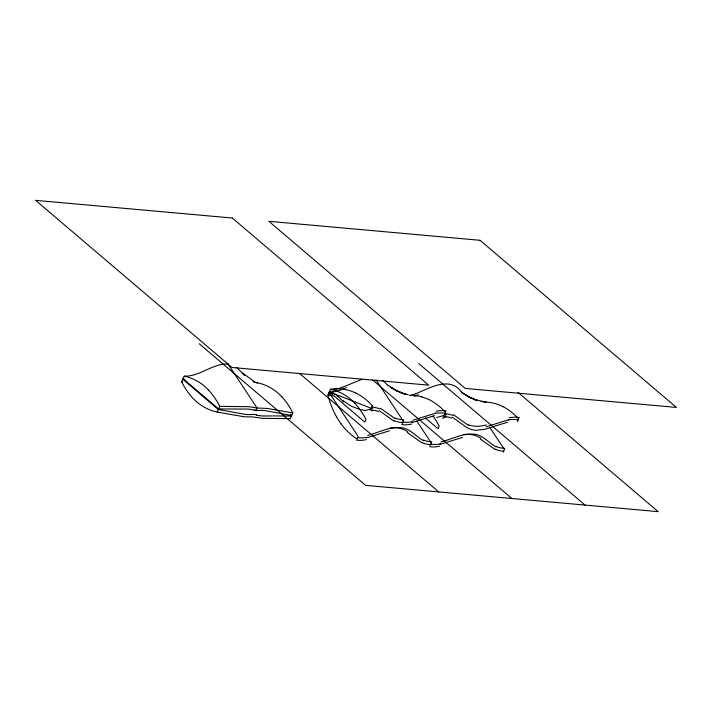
<?xml version="1.0" encoding="UTF-8"?>
<svg xmlns="http://www.w3.org/2000/svg" width="712" height="712" viewBox="0 0 712 712"><rect width="100%" height="100%" fill="white"/><g stroke="black" fill="none" stroke-linecap="round" stroke-linejoin="round"><path stroke-width="1.07" d="M184.782 379.576L182.797 379.238L181.605 381.81L182.352 381.926M281.925 396.878A83.455 59.488 -84.9 0 1 292.863 412.978L291.689 415.523L265.567 410.699A57.307 35.885 -49.6 0 0 258.705 410.423L255.893 410.593A14.979 9.381 -49.6 0 1 254.665 410.334L253.428 409.978A56.835 35.591 -49.6 0 0 246.85 409.062L218.557 408.955L183.037 378.722L184.23 376.15C200.001 376.71 212.559 363.182 228.356 364.028M256.578 415.016L254.424 414.446A13.564 8.491 -49.6 0 0 252.76 414.437L251.309 414.544A56.835 35.591 -49.6 0 1 244.447 414.25L218.317 409.471L217.124 412.043L243.655 416.68A77.27 48.389 -49.6 0 0 244.795 416.805L251.514 416.947A21.582 13.51 -49.6 0 1 253.881 417.09L262.55 418.345L290.256 418.62L291.457 416.039L290.345 415.096M218.557 408.955L219.75 406.374A83.455 59.488 -84.9 0 0 208.785 390.31M257.068 383.368L257.361 382.718L254.415 382.175M255.893 410.593L257.085 408.012L227.965 363.983M336.5 416.805A88.235 62.896 -84.9 0 1 327.903 394.946L329.069 392.383L332.531 393.113M356.988 438.993L358.18 436.412L329.069 392.383M372.429 405.724L371.237 408.305L329.309 391.867L330.502 389.295L331.739 389.357M402.164 423.738L403.357 421.166L376.061 379.888M430.128 445.561L431.321 442.989L416.76 420.979M444.368 414.882L445.561 412.301M503.259 452.138L504.452 449.566L489.892 427.547M517.499 421.451L518.701 418.878M346.335 387.72L341.048 389.811A45.016 28.258 -49.9 0 1 333.1 391.929M418.407 394.733L414.535 396.255M445.943 416.894L442.437 418.22M372.456 410.459L371.406 410.868M446.353 414.758L436.732 417.499M372.874 408.323L364.945 410.699M362.203 379.185L342.534 387.248M415.675 393.816C430.244 387.711 450.892 375.26 462.444 393.478M366.609 437.889L389.348 430.831M439.74 444.466L462.48 437.408M411.758 422.679L434.498 415.621M367.748 435.415C378.633 432.584 389.144 426.684 400.696 427.583C409.818 428.232 415.505 436.251 423.008 440.381M440.888 441.983C451.675 439.171 462.079 433.377 473.524 434.124C482.789 434.632 488.574 442.775 496.139 446.949M412.907 420.205L435.646 413.156M486.047 426.782L508.786 419.724M507.629 422.198L484.24 429.416L475.296 430.315L470.917 429.398L466.769 427.503L452.378 417.232M333.136 391.796L329.309 391.867L364.829 422.1L366.021 419.528A83.455 59.488 -84.9 0 0 355.057 403.455M272.616 415.915L291.457 416.039M271.601 415.95L263.12 415.977A57.307 35.885 -49.6 0 1 256.56 415.043M183.874 378.757L183.037 378.722M219.75 406.374L248.301 406.685A77.27 48.389 -49.6 0 1 249.458 406.766L255.759 407.807A23.79 14.899 -49.6 0 0 257.085 408.02A19.794 12.398 -49.6 0 0 258.073 408.056L267.16 408.421L292.89 412.951M327.867 394.964L329.069 395.115M365.096 410.361L360.868 409.605M461.278 391.725L466.903 395.747L475.385 399.85L469.297 397.198L463.494 393.62L469.297 397.198L477.28 400.367L474.655 399.521L483.421 401.657M481.267 401.274L486.189 402.155M408.127 394.697L403.401 393.629L406.089 394.27L396.166 390.621L390.354 387.043L396.166 390.621L402.253 393.273L393.772 389.17L388.138 385.147M421.913 396.976L423.284 397.376A77.581 55.305 -84.9 0 1 428.651 399.477M358.901 409.151L350.891 406.045L342.881 400.571M253.721 381.961L253.045 381.712M503.099 406.703L501.782 406.054A77.581 55.305 -84.9 0 0 496.415 403.953A87.638 62.478 -84.9 0 0 483.84 401.995M480.36 439.019L495 449.432M407.228 432.442L421.86 442.855M379.238 410.655L393.878 421.068M468.158 425.171L453.526 414.758M395.026 418.594L380.395 408.19M254.763 381.863L242.658 373.052M236.971 367.757L244.768 375.607M383.483 381.098L388.191 385.69M338.031 396.299L343.656 401.96M517.98 392.348L658.173 511.652L365.63 485.362L199.262 343.771M418.665 363.494L585.033 505.084M425.278 417.882L437.96 428.677L439.162 426.105A83.455 59.488 -84.9 0 0 433.172 416.2M372.554 379.914L511.901 498.507M299.423 373.346L438.761 491.93M290.585 414.58L291.689 415.523M182.797 379.238L218.317 409.471M355.039 403.482L352.885 401.292A72.25 51.504 -84.9 0 0 348.337 397.412L345.943 395.738A83.455 59.488 -84.9 0 0 330.493 389.33A88.235 62.896 -84.9 0 1 348.782 390.354L350.144 390.799A77.581 55.305 -84.9 0 1 355.51 392.908M281.908 396.904L279.754 394.715A72.25 51.504 -84.9 0 0 275.197 390.835L272.803 389.161A83.455 59.488 -84.9 0 0 257.361 382.753M208.767 390.336L206.622 388.138A72.25 51.504 -84.9 0 0 202.066 384.257L199.672 382.584A83.455 59.488 -84.9 0 0 184.221 376.185M336.527 416.778L337.39 418.273A77.581 55.305 -84.9 0 0 341.119 423.916M329.167 394.938A43.975 27.546 -49.6 0 1 332.433 396.032M430.502 444.662A46.396 30.135 -50.2 0 1 422.056 442.561M439.5 446.21A46.396 30.838 -59.6 0 1 429.701 446.718M431.775 441.858A47.882 31.168 -50.2 0 1 423.257 439.98M440.621 443.843A47.882 31.978 -60.6 0 1 430.893 444.155M357.006 438.93A87.638 62.478 -84.9 0 1 341.093 423.952M366.368 439.642A46.396 30.838 -59.6 0 1 356.57 440.141M367.481 437.266A47.882 31.978 -60.6 0 1 357.762 437.586M390.238 427.974A46.867 29.904 -47.5 0 1 407.753 431.819M332.557 393.068A45.016 28.142 -49.3 0 1 338.004 396.326M503.642 451.23A46.396 30.135 -50.2 0 1 495.196 449.13M504.915 448.435A47.882 31.168 -50.2 0 1 496.389 446.558M463.378 434.543A46.867 29.904 -47.5 0 1 480.885 438.387M415.675 393.763A43.975 27.546 -49.6 0 1 409.462 395.552M503.108 406.659A88.235 62.896 -84.9 0 1 518.674 418.914M509.294 417.748A46.396 29.566 -47.5 0 1 519.404 417.49M508.279 419.875A47.882 30.554 -47.4 0 1 518.336 419.875M428.668 399.432A87.638 62.478 -84.9 0 1 445.534 412.355M444.733 413.761A46.396 26.682 -40.5 0 1 452.957 415.443M436.162 411.18A46.396 29.566 -47.5 0 1 446.273 410.922M409.293 395.427A88.235 62.896 -84.9 0 1 421.913 396.931M443.398 416.556A47.882 27.278 -39.6 0 1 451.684 418.06M435.148 413.298A47.882 30.554 -47.4 0 1 445.205 413.298M486.314 424.948A46.867 30.483 -50.2 0 1 468.38 424.815M342.543 387.186A43.975 27.546 -49.6 0 1 331.676 389.544M382.78 380.662A40.709 25.49 -49.6 0 1 383.394 381.205M355.528 392.855A87.638 62.478 -84.9 0 1 372.403 405.778M371.593 407.184A46.396 26.682 -40.5 0 1 379.825 408.875M370.267 409.978A47.882 27.278 -39.6 0 1 378.553 411.483M403.9 419.751A47.001 30.572 -50.2 0 1 395.329 418.104M412.72 421.611A47.001 31.364 -60.5 0 1 403.037 422.056M402.645 422.528A45.15 29.37 -50.2 0 1 394.128 420.676M411.58 424.058A45.15 30.073 -60.1 0 1 401.835 424.637M181.622 381.792A83.455 59.488 -84.9 0 0 192.569 397.883L194.732 400.046A72.25 51.504 -84.9 0 0 199.289 403.927L201.683 405.6A83.455 59.488 -84.9 0 0 217.124 412.008M290.265 418.576A83.455 59.488 -84.9 0 1 288.93 418.282M255.902 410.557A88.813 63.315 -84.9 0 1 254.656 409.738M232.317 218.032L35.6 200.348L231.978 367.472L428.695 385.156L232.317 218.032M480.022 240.291L268.887 221.316L465.265 388.44L676.4 407.424L480.022 240.291"/></g></svg>
